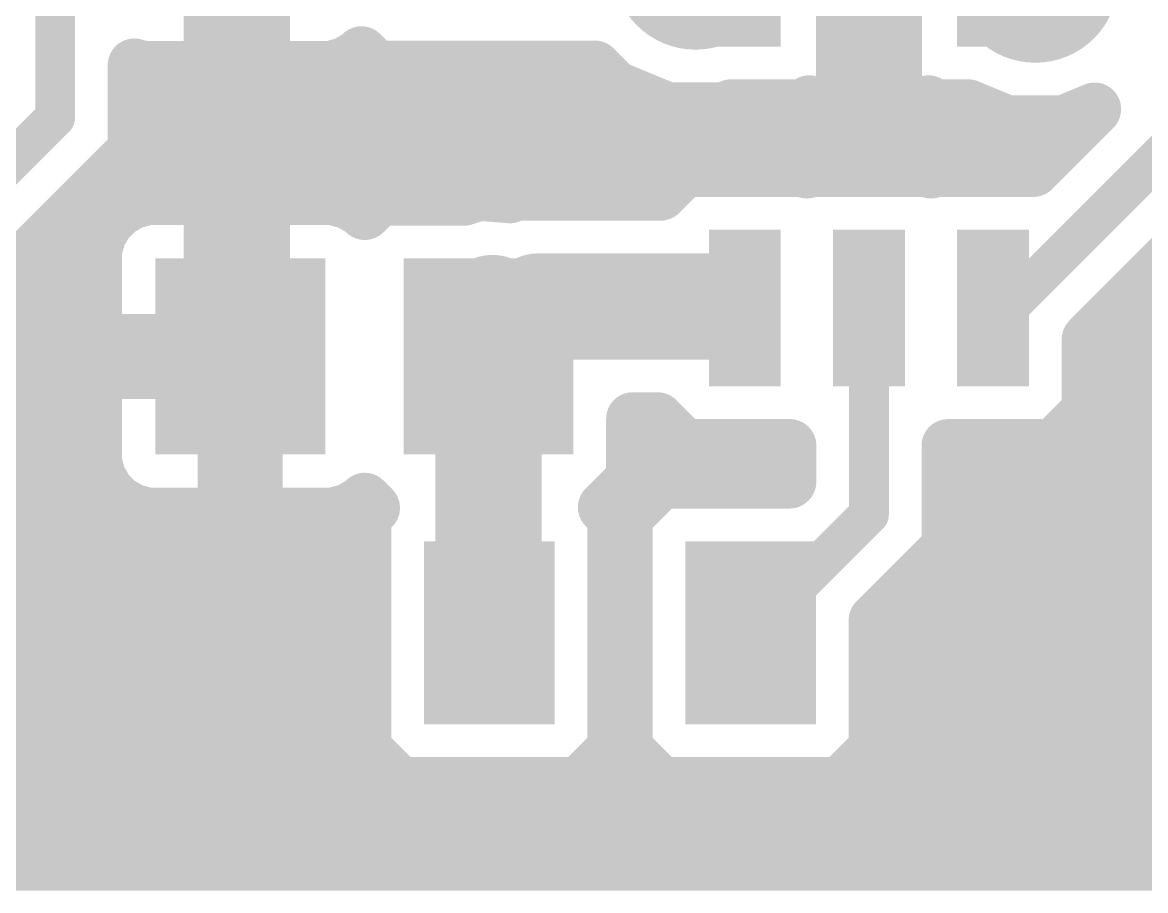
# Model space of a CAD drawing. Extents: x -40.6 to 40.6, y -25.6 to 25.6.
# Drawn here: x -9.25 to -0.66, y -25.57 to -18.93 of the extents above; entities that cross this region are included whole.
import ezdxf

# ---------------------------------------------------------------- set-up
doc = ezdxf.new("R2010")
doc.units = 0
doc.layers.add('16', color=175, linetype='CONTINUOUS')

# ---------------------------------------------------------------- blocks, each defined once
blk = doc.blocks.new('RECT')
blk.add_solid([(-0.5, -0.5), (0.5, -0.5), (-0.5, 0.5), (0.5, 0.5)])

msp = doc.modelspace()

# ---------------------------------------------------------------- linework, layer by layer
at = {"layer": '16'}
for points, const_width in [([(-1.5, -15.8446), (-1.5, -18.6)], 1.27), ([(-9, -19.6544), (-9, -16.1)], 0.3048), ([(-4.1, -17.7), (-4.1, -18.5)], 1.27), ([(-7.609, -18.0656), (-7.609, -19.8)], 0.8128), ([(-7.7308, -19.2728), (-7.7308, -18.1874)], 0.4064), ([(-7.4872, -18.1874), (-7.4872, -19.2728)], 0.4064), ([(-2.7728, -18.5118), (-2.7728, -19.8)], 0.8128), ([(-2.7728, -19.569), (-2.7728, -18.5118)], 0.4064), ([(-2.7728, -18.5118), (-2.7728, -19.569)], 0.4064), ([(-7.7308, -19.1008), (-7.4872, -19.1008)], 0.4064), ([(-2.7728, -19.1008), (-2.7728, -19.1008)], 0.4064), ([(-6.7825, -19.2416), (-6.6783, -19.1815)], 0.4064), ([(-6.6783, -19.1815), (-6.6562, -19.1593)], 0.4064), ([(-6.6562, -19.1593), (-6.5467, -19.2688)], 0.4064), ([(-8.3944, -19.9052), (-8.3944, -19.2526)], 0.4064), ([(-8.3944, -19.2526), (-8.3192, -19.2728)], 0.4064), ([(-8.3192, -19.2728), (-7.7308, -19.2728)], 0.4064), ([(-7.4872, -19.2728), (-6.8988, -19.2728)], 0.4064), ([(-6.8988, -19.2728), (-6.7825, -19.2416)], 0.4064), ([(-6.5467, -19.2688), (-4.8713, -19.2688)], 0.4064), ([(-4.8713, -19.2688), (-4.8707, -19.2682)], 0.4064), ([(-4.8707, -19.2682), (-4.7164, -19.4225)], 0.4064), ([(-4.7164, -19.4225), (-4.3165, -19.5882)], 0.4064), ([(-8.3944, -19.5072), (-4.512, -19.5072)], 0.4064), ([(-3.2601, -19.565), (-3.2298, -19.5347)], 0.4064), ([(-3.2298, -19.5347), (-3.2243, -19.5378)], 0.4064), ([(-3.2243, -19.5378), (-3.108, -19.569)], 0.4064), ([(-2.7728, -19.5072), (-2.7728, -19.5072)], 0.4064), ([(-2.4376, -19.569), (-2.3213, -19.5378)], 0.4064), ([(-2.3213, -19.5378), (-2.3158, -19.5347)], 0.4064), ([(-2.3158, -19.5347), (-2.2855, -19.565)], 0.4064), ([(-7.609, -19.8), (-7.609, -21.0564)], 0.8128), ([(-5.5, -19.8), (-7.609, -19.8)], 0.8128), ([(-2.7728, -19.8), (-5.5, -19.8)], 0.8128), ([(-4.3165, -19.5882), (-3.8835, -19.5882)], 0.4064), ([(-3.8835, -19.5882), (-3.8275, -19.565)], 0.4064), ([(-3.8275, -19.565), (-3.2601, -19.565)], 0.4064), ([(-3.108, -19.569), (-2.7728, -19.569)], 0.4064), ([(-2.7728, -19.569), (-2.4376, -19.569)], 0.4064), ([(-2.2855, -19.565), (-2.0139, -19.565)], 0.4064), ([(-2.0139, -19.565), (-1.7165, -19.6882)], 0.4064), ([(-1.0464, -19.59), (-1.515, -20.0586)], 0.4064), ([(-1.2835, -19.6882), (-1.0464, -19.59)], 0.4064), ([(-10.5288, -21.1832), (-9, -19.6544)], 0.3048), ([(-1.7165, -19.6882), (-1.2835, -19.6882)], 0.4064), ([(-1.7118, -21.1118), (-0.3, -19.7)], 0.3048), ([(-8.7492, -20.26), (-8.3944, -19.9052)], 0.4064), ([(-8.4028, -19.9136), (-1.37, -19.9136)], 0.4064), ([(-4.1855, -20.0586), (-4.3673, -20.2404)], 0.4064), ([(-3.2601, -20.0586), (-4.1855, -20.0586)], 0.4064), ([(-3.2478, -20.0709), (-3.2601, -20.0586)], 0.4064), ([(-3.2355, -20.0586), (-3.2478, -20.0709)], 0.4064), ([(-2.3101, -20.0586), (-3.2355, -20.0586)], 0.4064), ([(-2.2978, -20.0709), (-2.3101, -20.0586)], 0.4064), ([(-2.2855, -20.0586), (-2.2978, -20.0709)], 0.4064), ([(-1.515, -20.0586), (-2.2855, -20.0586)], 0.4064), ([(-9.8006, -21.3114), (-8.7492, -20.26)], 0.4064), ([(-8.4101, -20.3058), (-8.5143, -20.3659)], 0.4064), ([(-8.2938, -20.2746), (-8.4101, -20.3058)], 0.4064), ([(-7.7054, -20.2746), (-8.2938, -20.2746)], 0.4064), ([(-7.7054, -21.36), (-7.7054, -20.2746)], 0.4064), ([(-6.8734, -20.2746), (-7.4618, -20.2746)], 0.4064), ([(-7.4618, -20.2746), (-7.4618, -21.36)], 0.4064), ([(-6.7571, -20.3058), (-6.8734, -20.2746)], 0.4064), ([(-6.6529, -20.3659), (-6.7571, -20.3058)], 0.4064), ([(-6.5213, -20.2786), (-6.6308, -20.3881)], 0.4064), ([(-5.8706, -20.2786), (-6.5213, -20.2786)], 0.4064), ([(-5.7546, -20.2412), (-5.8706, -20.2786)], 0.4064), ([(-5.5205, -20.2602), (-5.7546, -20.2412)], 0.4064), ([(-5.4728, -20.2404), (-5.5205, -20.2602)], 0.4064), ([(-4.3673, -20.2404), (-5.4728, -20.2404)], 0.4064), ([(-8.8092, -20.32), (-8.4347, -20.32)], 0.4064), ([(-8.5143, -20.3659), (-8.5995, -20.4511)], 0.4064), ([(-7.7054, -20.32), (-7.4618, -20.32)], 0.4064), ([(-6.7325, -20.32), (-6.5627, -20.32)], 0.4064), ([(-6.6308, -20.3881), (-6.6529, -20.3659)], 0.4064), ([(-8.5995, -20.4511), (-8.6596, -20.5553)], 0.4064), ([(-1.0946, -21.351), (-0.15, -20.4064)], 0.4064), ([(-8.6596, -20.5553), (-8.6908, -20.6716)], 0.4064), ([(-9.2156, -20.7264), (-8.6908, -20.7264)], 0.4064), ([(-8.6908, -20.6716), (-8.6908, -21.36)], 0.4064), ([(-7.7054, -20.7264), (-7.4618, -20.7264)], 0.4064), ([(-0.47, -20.7264), (0.17, -20.7264)], 0.4064), ([(-5.6836, -21.4818), (-5.3018, -21.1)], 0.8128), ([(-5.6536, -21.1118), (-5.6836, -21.4818)], 0.8128), ([(-5.3018, -21.1), (-3.9, -21.1)], 0.8128), ([(-9.622, -21.1328), (-8.6908, -21.1328)], 0.4064), ([(-7.7054, -21.1328), (-7.4618, -21.1328)], 0.4064), ([(-7.609, -21.0564), (-7.5836, -21.4818)], 0.254), ([(-2.7728, -21.1118), (-2.7728, -22.6914)], 0.3048), ([(-1.8228, -21.1118), (-1.7118, -21.1118)], 0.3048), ([(-0.8764, -21.1328), (0.5764, -21.1328)], 0.4064), ([(-3.7346, -21.1), (-3.9, -21.1)], 0.254), ([(-3.7228, -21.1118), (-3.7346, -21.1)], 0.254), ([(-5.6836, -21.4818), (-5.6836, -23.5906)], 0.8128), ([(-8.6908, -21.36), (-7.7054, -21.36)], 0.4064), ([(-7.4618, -21.36), (-7.7054, -21.36)], 0.4064), ([(-7.7054, -21.36), (-7.7054, -21.6036)], 0.4064), ([(-1.0946, -21.8995), (-1.0946, -21.351)], 0.4064), ([(-9.8006, -21.5392), (-7.7054, -21.5392)], 0.4064), ([(-1.0946, -21.5392), (1.2477, -21.5392)], 0.4064), ([(-7.7054, -21.6036), (-8.6908, -21.6036)], 0.4064), ([(-8.6908, -21.6036), (-8.6908, -22.292)], 0.4064), ([(-7.7054, -22.689), (-7.7054, -21.6036)], 0.4064), ([(-7.7054, -21.6036), (-7.4618, -21.6036)], 0.4064), ([(-7.4618, -21.6036), (-7.4618, -22.689)], 0.4064), ([(-1.3601, -22.165), (-1.0946, -21.8995)], 0.4064), ([(-9.8006, -21.9456), (-8.6908, -21.9456)], 0.4064), ([(-7.7054, -21.9456), (-7.4618, -21.9456)], 0.4064), ([(-4.5804, -22.4195), (-4.5804, -21.9596)], 0.4064), ([(-4.5804, -21.9596), (-4.3909, -21.9596)], 0.4064), ([(-4.3909, -21.9596), (-4.1855, -22.165)], 0.4064), ([(-1.1407, -21.9456), (2.6728, -21.9456)], 0.4064), ([(-4.1855, -22.165), (-3.3784, -22.165)], 0.4064), ([(-3.3784, -22.165), (-3.3784, -22.4406)], 0.4064), ([(-2.1672, -22.9422), (-2.1672, -22.165)], 0.4064), ([(-2.1672, -22.165), (-1.3601, -22.165)], 0.4064), ([(-10.8732, -22.352), (-8.6747, -22.352)], 0.4064), ([(-8.6908, -22.292), (-8.6596, -22.4083)], 0.4064), ([(-7.7054, -22.352), (-7.4618, -22.352)], 0.4064), ([(-4.5804, -22.352), (-3.3784, -22.352)], 0.4064), ([(-2.1672, -22.352), (2.2664, -22.352)], 0.4064), ([(-8.6596, -22.4083), (-8.5995, -22.5125)], 0.4064), ([(-4.7971, -22.6362), (-4.5804, -22.4195)], 0.4064), ([(-4.3655, -22.4432), (-4.631, -22.7087)], 0.4064), ([(-3.381, -22.4432), (-4.3655, -22.4432)], 0.4064), ([(-3.3784, -22.4406), (-3.381, -22.4432)], 0.4064), ([(-8.5995, -22.5125), (-8.5143, -22.5977)], 0.4064), ([(-8.5143, -22.5977), (-8.4101, -22.6578)], 0.4064), ([(-6.7571, -22.6578), (-6.6529, -22.5977)], 0.4064), ([(-6.6529, -22.5977), (-6.6308, -22.5755)], 0.4064), ([(-6.6308, -22.5755), (-6.5643, -22.642)], 0.4064), ([(-8.4101, -22.6578), (-8.2938, -22.689)], 0.4064), ([(-8.2938, -22.689), (-7.7054, -22.689)], 0.4064), ([(-7.4618, -22.689), (-6.8734, -22.689)], 0.4064), ([(-6.8734, -22.689), (-6.7571, -22.6578)], 0.4064), ([(-6.5643, -22.642), (-6.631, -22.7087)], 0.4064), ([(-6.631, -22.7087), (-6.631, -24.4841)], 0.4064), ([(-4.7246, -22.7087), (-4.7971, -22.6362)], 0.4064), ([(-4.7246, -24.4841), (-4.7246, -22.7087)], 0.4064), ([(-4.631, -22.7087), (-4.631, -24.4841)], 0.4064), ([(-10.8732, -22.7584), (-6.631, -22.7584)], 0.4064), ([(-4.7246, -22.7584), (-4.631, -22.7584)], 0.4064), ([(-2.7728, -22.6914), (-3.6778, -23.5964)], 0.3048), ([(-2.1672, -22.7584), (1.4075, -22.7584)], 0.4064), ([(-2.7246, -23.4996), (-2.1672, -22.9422)], 0.4064), ([(-10.8974, -23.1648), (-6.631, -23.1648)], 0.4064), ([(-4.7246, -23.1648), (-4.631, -23.1648)], 0.4064), ([(-2.3898, -23.1648), (1.194, -23.1648)], 0.4064), ([(-5.6836, -23.5906), (-5.6778, -23.5964)], 0.8128), ([(-11.3038, -23.5712), (-6.631, -23.5712)], 0.4064), ([(-4.7246, -23.5712), (-4.631, -23.5712)], 0.4064), ([(-2.7246, -24.4841), (-2.7246, -23.4996)], 0.4064), ([(-2.7246, -23.5712), (1.194, -23.5712)], 0.4064), ([(-11.329, -23.9776), (-6.631, -23.9776)], 0.4064), ([(-4.7246, -23.9776), (-4.631, -23.9776)], 0.4064), ([(-2.7246, -23.9776), (1.194, -23.9776)], 0.4064), ([(-11.329, -24.384), (-6.631, -24.384)], 0.4064), ([(-4.7246, -24.384), (-4.631, -24.384)], 0.4064), ([(-2.7246, -24.384), (1.194, -24.384)], 0.4064), ([(-6.631, -24.4841), (-6.3655, -24.7496)], 0.4064), ([(-4.9901, -24.7496), (-4.7246, -24.4841)], 0.4064), ([(-4.631, -24.4841), (-4.3655, -24.7496)], 0.4064), ([(-2.9901, -24.7496), (-2.7246, -24.4841)], 0.4064), ([(-6.3655, -24.7496), (-4.9901, -24.7496)], 0.4064), ([(-4.3655, -24.7496), (-2.9901, -24.7496)], 0.4064), ([(-11.5385, -24.7904), (1.194, -24.7904)], 0.4064), ([(-38.8985, -25.1968), (11.8785, -25.1968)], 0.4064), ([(38.5318, -25.3659), (-38.3311, -25.3659)], 0.4064)]:
    msp.add_lwpolyline(points, dxfattribs=dict(at, const_width=const_width))
for points, const_width in [([(-4.4175, -18.5, 1), (-3.7825, -18.5)], 0.635), ([(-1.8175, -18.6, 1), (-1.1825, -18.6)], 0.635), ([(-7.7308, -18.9992, 1), (-7.7308, -19.2024)], 0.2032), ([(-7.4872, -19.2024, 1), (-7.4872, -18.9992)], 0.2032), ([(-2.7728, -18.9992, 1), (-2.7728, -19.2024)], 0.2032), ([(-2.7728, -19.2024, 1), (-2.7728, -18.9992)], 0.2032), ([(-6.5843, -19.0875, 1), (-6.728, -19.2312)], 0.2032), ([(-6.6275, -19.2694, 1), (-6.7291, -19.0935)], 0.2032), ([(-6.5843, -19.2312, 1), (-6.728, -19.0875)], 0.2032), ([(-8.2928, -19.2526, 1), (-8.496, -19.2526)], 0.2032), ([(-8.3681, -19.1545, 1), (-8.4207, -19.3508)], 0.2032), ([(-8.3192, -19.1712, 1), (-8.3192, -19.3744)], 0.2032), ([(-8.3455, -19.3709, 1), (-8.2929, -19.1747)], 0.2032), ([(-7.7308, -19.3744, 1), (-7.7308, -19.1712)], 0.2032), ([(-7.4872, -19.1712, 1), (-7.4872, -19.3744)], 0.2032), ([(-6.9251, -19.1747, 1), (-6.8725, -19.3709)], 0.2032), ([(-6.8988, -19.3744, 1), (-6.8988, -19.1712)], 0.2032), ([(-6.8333, -19.1537, 1), (-6.7317, -19.3296)], 0.2032), ([(-6.7562, -19.3398, 1), (-6.8088, -19.1435)], 0.2032), ([(-6.7501, -19.1096, 1), (-6.6064, -19.2533)], 0.2032), ([(-6.5467, -19.1672, 1), (-6.5467, -19.3704)], 0.2032), ([(-4.7989, -19.1964, 1), (-4.9426, -19.3401)], 0.2032), ([(-4.7989, -19.3401, 1), (-4.9426, -19.1964)], 0.2032), ([(-4.8713, -19.3704, 1), (-4.8713, -19.1672)], 0.2032), ([(-6.6186, -19.3406, 1), (-6.4749, -19.197)], 0.2032), ([(-4.9431, -19.197, 1), (-4.7994, -19.3406)], 0.2032), ([(-7.8324, -19.2728, 1), (-7.6292, -19.2728)], 0.2032), ([(-7.5888, -19.2728, 1), (-7.3856, -19.2728)], 0.2032), ([(-4.6775, -19.3287, 1), (-4.7553, -19.5164)], 0.2032), ([(-4.7883, -19.4944, 1), (-4.6446, -19.3507)], 0.2032), ([(-8.3944, -19.4056, 1), (-8.3944, -19.6088)], 0.2032), ([(-4.512, -19.6088, 1), (-4.512, -19.4056)], 0.2032), ([(-3.1789, -19.4467, 1), (-3.2806, -19.6226)], 0.2032), ([(-3.198, -19.4397, 1), (-3.2506, -19.636)], 0.2032), ([(-3.1579, -19.6065, 1), (-3.3016, -19.4628)], 0.2032), ([(-2.7728, -19.4056, 1), (-2.7728, -19.6088)], 0.2032), ([(-2.7728, -19.6088, 1), (-2.7728, -19.4056)], 0.2032), ([(-2.244, -19.4628, 1), (-2.3877, -19.6065)], 0.2032), ([(-2.265, -19.6226, 1), (-2.3667, -19.4467)], 0.2032), ([(-2.295, -19.636, 1), (-2.3476, -19.4397)], 0.2032), ([(-7.4058, -19.8, 1), (-7.8122, -19.8)], 0.4064), ([(-7.609, -19.5968, 1), (-7.609, -20.0032)], 0.4064), ([(-5.5, -19.5968, 1), (-5.5, -20.0032)], 0.4064), ([(-5.5, -20.0032, 1), (-5.5, -19.5968)], 0.4064), ([(-4.3165, -19.4866, 1), (-4.3165, -19.6898)], 0.2032), ([(-4.3553, -19.6821, 1), (-4.2776, -19.4943)], 0.2032), ([(-3.9224, -19.4943, 1), (-3.8447, -19.6821)], 0.2032), ([(-3.8275, -19.4634, 1), (-3.8275, -19.6666)], 0.2032), ([(-3.8835, -19.6898, 1), (-3.8835, -19.4866)], 0.2032), ([(-3.7887, -19.6589, 1), (-3.8664, -19.4711)], 0.2032), ([(-3.3319, -19.4932, 1), (-3.1882, -19.6368)], 0.2032), ([(-3.2751, -19.6258, 1), (-3.1734, -19.4499)], 0.2032), ([(-3.2601, -19.6666, 1), (-3.2601, -19.4634)], 0.2032), ([(-3.108, -19.4674, 1), (-3.108, -19.6706)], 0.2032), ([(-3.1343, -19.6671, 1), (-3.0817, -19.4709)], 0.2032), ([(-2.7728, -19.4674, 1), (-2.7728, -19.6706)], 0.2032), ([(-2.7728, -20.0032, 1), (-2.7728, -19.5968)], 0.4064), ([(-2.7728, -19.6706, 1), (-2.7728, -19.4674)], 0.2032), ([(-2.4639, -19.4709, 1), (-2.4113, -19.6671)], 0.2032), ([(-2.4376, -19.6706, 1), (-2.4376, -19.4674)], 0.2032), ([(-2.3722, -19.4499, 1), (-2.2705, -19.6258)], 0.2032), ([(-2.2855, -19.4634, 1), (-2.2855, -19.6666)], 0.2032), ([(-2.3574, -19.6368, 1), (-2.2137, -19.4932)], 0.2032), ([(-1.975, -19.4711, 1), (-2.0528, -19.6589)], 0.2032), ([(-2.0139, -19.6666, 1), (-2.0139, -19.4634)], 0.2032), ([(-0.9746, -19.6618, 1), (-1.1183, -19.5181)], 0.2032), ([(-1.0075, -19.6838, 1), (-1.0853, -19.4961)], 0.2032), ([(-8.9461, -19.7083, 1), (-9.0539, -19.6005)], 0.1524), ([(-2.8744, -19.569, 1), (-2.6712, -19.569)], 0.2032), ([(-2.8744, -19.569, 1), (-2.6712, -19.569)], 0.2032), ([(-1.7165, -19.5866, 1), (-1.7165, -19.7898)], 0.2032), ([(-1.7553, -19.7821, 1), (-1.6776, -19.5943)], 0.2032), ([(-1.3224, -19.5943, 1), (-1.2447, -19.7821)], 0.2032), ([(-1.2835, -19.7898, 1), (-1.2835, -19.5866)], 0.2032), ([(-9.0762, -19.6544, 1), (-8.9238, -19.6544)], 0.1524), ([(-7.8122, -19.8, 1), (-7.4058, -19.8)], 0.4064), ([(-2.976, -19.8, 1), (-2.5696, -19.8)], 0.4064), ([(-8.4028, -19.812, 1), (-8.4028, -20.0152)], 0.2032), ([(-8.3226, -19.9771, 1), (-8.4662, -19.8334)], 0.2032), ([(-1.37, -20.0152, 1), (-1.37, -19.812)], 0.2032), ([(-8.496, -19.9052, 1), (-8.2928, -19.9052)], 0.2032), ([(-4.1855, -19.957, 1), (-4.1855, -20.1602)], 0.2032), ([(-4.1137, -20.1304, 1), (-4.2574, -19.9868)], 0.2032), ([(-3.1882, -19.9868, 1), (-3.3319, -20.1304)], 0.2032), ([(-3.3196, -19.999, 1), (-3.176, -20.1427)], 0.2032), ([(-3.2355, -19.957, 1), (-3.2355, -20.1602)], 0.2032), ([(-3.3197, -20.1427, 1), (-3.1759, -19.999)], 0.2032), ([(-3.1637, -20.1304, 1), (-3.3074, -19.9868)], 0.2032), ([(-3.2601, -20.1602, 1), (-3.2601, -19.957)], 0.2032), ([(-2.2382, -19.9868, 1), (-2.3819, -20.1304)], 0.2032), ([(-2.3696, -19.999, 1), (-2.2259, -20.1427)], 0.2032), ([(-2.2855, -19.957, 1), (-2.2855, -20.1602)], 0.2032), ([(-2.3696, -20.1427, 1), (-2.226, -19.999)], 0.2032), ([(-2.2137, -20.1304, 1), (-2.3574, -19.9868)], 0.2032), ([(-2.3101, -20.1602, 1), (-2.3101, -19.957)], 0.2032), ([(-1.5869, -19.9868, 1), (-1.4432, -20.1304)], 0.2032), ([(-1.515, -20.1602, 1), (-1.515, -19.957)], 0.2032), ([(-8.821, -20.1882, 1), (-8.6773, -20.3318)], 0.2032), ([(-8.6773, -20.3318, 1), (-8.821, -20.1882)], 0.2032), ([(-8.4364, -20.2076, 1), (-8.3838, -20.4039)], 0.2032), ([(-8.3593, -20.3937, 1), (-8.4609, -20.2178)], 0.2032), ([(-8.2938, -20.173, 1), (-8.2938, -20.3762)], 0.2032), ([(-8.2675, -20.3727, 1), (-8.3201, -20.1765)], 0.2032), ([(-7.6038, -20.2746, 1), (-7.807, -20.2746)], 0.2032), ([(-7.7054, -20.3762, 1), (-7.7054, -20.173)], 0.2032), ([(-7.4618, -20.173, 1), (-7.4618, -20.3762)], 0.2032), ([(-7.3602, -20.2746, 1), (-7.5634, -20.2746)], 0.2032), ([(-6.8471, -20.1765, 1), (-6.8997, -20.3727)], 0.2032), ([(-6.8734, -20.3762, 1), (-6.8734, -20.173)], 0.2032), ([(-6.7063, -20.2178, 1), (-6.8079, -20.3937)], 0.2032), ([(-6.7834, -20.4039, 1), (-6.7308, -20.2076)], 0.2032), ([(-6.5213, -20.177, 1), (-6.5213, -20.3802)], 0.2032), ([(-6.4495, -20.3504, 1), (-6.5932, -20.2068)], 0.2032), ([(-5.9018, -20.1819, 1), (-5.8394, -20.3753)], 0.2032), ([(-5.8706, -20.3802, 1), (-5.8706, -20.177)], 0.2032), ([(-5.7463, -20.1399, 1), (-5.7628, -20.3425)], 0.2032), ([(-5.7234, -20.3379, 1), (-5.7857, -20.1445)], 0.2032), ([(-5.5594, -20.1663, 1), (-5.4816, -20.354)], 0.2032), ([(-5.4728, -20.1388, 1), (-5.4728, -20.342)], 0.2032), ([(-5.5287, -20.3614, 1), (-5.5123, -20.1589)], 0.2032), ([(-5.4339, -20.3343, 1), (-5.5117, -20.1465)], 0.2032), ([(-4.4392, -20.1686, 1), (-4.2955, -20.3122)], 0.2032), ([(-4.3673, -20.342, 1), (-4.3673, -20.1388)], 0.2032), ([(-8.8092, -20.2184, 1), (-8.8092, -20.4216)], 0.2032), ([(-8.5651, -20.278, 1), (-8.4635, -20.4539)], 0.2032), ([(-8.4425, -20.4378, 1), (-8.5862, -20.2941)], 0.2032), ([(-8.4347, -20.4216, 1), (-8.4347, -20.2184)], 0.2032), ([(-7.7054, -20.2184, 1), (-7.7054, -20.4216)], 0.2032), ([(-7.4618, -20.4216, 1), (-7.4618, -20.2184)], 0.2032), ([(-6.7325, -20.2184, 1), (-6.7325, -20.4216)], 0.2032), ([(-6.581, -20.2941, 1), (-6.7247, -20.4378)], 0.2032), ([(-6.7037, -20.4539, 1), (-6.6021, -20.278)], 0.2032), ([(-6.5627, -20.4216, 1), (-6.5627, -20.2184)], 0.2032), ([(-8.6713, -20.3792, 1), (-8.5276, -20.5229)], 0.2032), ([(-8.5115, -20.5019, 1), (-8.6874, -20.4003)], 0.2032), ([(-6.7026, -20.3162, 1), (-6.5589, -20.4599)], 0.2032), ([(-6.7026, -20.4599, 1), (-6.5589, -20.3162)], 0.2032), ([(-8.5615, -20.5816, 1), (-8.7578, -20.529)], 0.2032), ([(-8.7476, -20.5045, 1), (-8.5717, -20.6061)], 0.2032), ([(-9.2156, -20.6248, 1), (-9.2156, -20.828)], 0.2032), ([(-8.5892, -20.6716, 1), (-8.7924, -20.6716)], 0.2032), ([(-8.6908, -20.828, 1), (-8.6908, -20.6248)], 0.2032), ([(-7.7054, -20.6248, 1), (-7.7054, -20.828)], 0.2032), ([(-7.4618, -20.828, 1), (-7.4618, -20.6248)], 0.2032), ([(-0.47, -20.6248, 1), (-0.47, -20.828)], 0.2032), ([(-8.7889, -20.6453, 1), (-8.5927, -20.6979)], 0.2032), ([(-5.4511, -21.1282, 1), (-5.8561, -21.0954)], 0.4064), ([(-5.3018, -20.8968, 1), (-5.3018, -21.3032)], 0.4064), ([(-5.1581, -21.2437, 1), (-5.4455, -20.9563)], 0.4064), ([(-3.9, -21.3032, 1), (-3.9, -20.8968)], 0.4064), ([(-7.8122, -21.0564, 1), (-7.4058, -21.0564)], 0.4064), ([(-8.6908, -21.2344, 1), (-8.6908, -21.0312)], 0.2032), ([(-7.7054, -21.0312, 1), (-7.7054, -21.2344)], 0.2032), ([(-7.5456, -21.0526, 1), (-7.6724, -21.0602)], 0.127), ([(-7.4618, -21.2344, 1), (-7.4618, -21.0312)], 0.2032), ([(-2.6966, -21.1118, 1), (-2.849, -21.1118)], 0.1524), ([(-1.8228, -21.0356, 1), (-1.8228, -21.188)], 0.1524), ([(-1.7118, -21.188, 1), (-1.7118, -21.0356)], 0.1524), ([(-0.8764, -21.0312, 1), (-0.8764, -21.2344)], 0.2032), ([(-3.9, -21.0365, 1), (-3.9, -21.1635)], 0.127), ([(-3.6897, -21.0551, 1), (-3.7795, -21.1449)], 0.127), ([(-3.7677, -21.1567, 1), (-3.6779, -21.0669)], 0.127), ([(-3.7346, -21.1635, 1), (-3.7346, -21.0365)], 0.127), ([(-1.7657, -21.0579, 1), (-1.6579, -21.1657)], 0.1524), ([(-5.4804, -21.4818, 1), (-5.8868, -21.4818)], 0.4064), ([(-5.8273, -21.3381, 1), (-5.5399, -21.6255)], 0.4064), ([(-8.6908, -21.2584, 1), (-8.6908, -21.4616)], 0.2032), ([(-7.7054, -21.2584, 1), (-7.7054, -21.4616)], 0.2032), ([(-7.6038, -21.36, 1), (-7.807, -21.36)], 0.2032), ([(-7.7054, -21.4616, 1), (-7.7054, -21.2584)], 0.2032), ([(-7.4618, -21.4616, 1), (-7.4618, -21.2584)], 0.2032), ([(-0.993, -21.351, 1), (-1.1962, -21.351)], 0.2032), ([(-1.1664, -21.2792, 1), (-1.0228, -21.4229)], 0.2032), ([(-8.7924, -21.36, 1), (-8.5892, -21.36)], 0.2032), ([(-7.807, -21.36, 1), (-7.6038, -21.36)], 0.2032), ([(-7.5634, -21.36, 1), (-7.3602, -21.36)], 0.2032), ([(-5.8861, -21.4654, 1), (-5.4811, -21.4982)], 0.4064), ([(-7.7054, -21.6408, 1), (-7.7054, -21.4376)], 0.2032), ([(-1.0946, -21.4376, 1), (-1.0946, -21.6408)], 0.2032), ([(-8.6908, -21.502, 1), (-8.6908, -21.7052)], 0.2032), ([(-8.5892, -21.6036, 1), (-8.7924, -21.6036)], 0.2032), ([(-7.6038, -21.6036, 1), (-7.807, -21.6036)], 0.2032), ([(-7.7054, -21.502, 1), (-7.7054, -21.7052)], 0.2032), ([(-7.7054, -21.7052, 1), (-7.7054, -21.502)], 0.2032), ([(-7.647, -21.4856, 1), (-7.5202, -21.478)], 0.127), ([(-7.3602, -21.6036, 1), (-7.5634, -21.6036)], 0.2032), ([(-7.4618, -21.7052, 1), (-7.4618, -21.502)], 0.2032), ([(-7.807, -21.6036, 1), (-7.6038, -21.6036)], 0.2032), ([(-1.0228, -21.9714, 1), (-1.1664, -21.8277)], 0.2032), ([(-8.6908, -22.0472, 1), (-8.6908, -21.844)], 0.2032), ([(-7.7054, -21.844, 1), (-7.7054, -22.0472)], 0.2032), ([(-7.4618, -22.0472, 1), (-7.4618, -21.844)], 0.2032), ([(-4.4788, -21.9596, 1), (-4.682, -21.9596)], 0.2032), ([(-4.5804, -21.858, 1), (-4.5804, -22.0612)], 0.2032), ([(-4.3191, -21.8878, 1), (-4.4628, -22.0314)], 0.2032), ([(-4.3909, -22.0612, 1), (-4.3909, -21.858)], 0.2032), ([(-1.1407, -21.844, 1), (-1.1407, -22.0472)], 0.2032), ([(-1.1962, -21.8995, 1), (-0.993, -21.8995)], 0.2032), ([(-4.1855, -22.0634, 1), (-4.1855, -22.2666)], 0.2032), ([(-4.2574, -22.2368, 1), (-4.1137, -22.0932)], 0.2032), ([(-3.2768, -22.165, 1), (-3.48, -22.165)], 0.2032), ([(-3.3784, -22.2666, 1), (-3.3784, -22.0634)], 0.2032), ([(-2.0656, -22.165, 1), (-2.2688, -22.165)], 0.2032), ([(-2.1672, -22.0634, 1), (-2.1672, -22.2666)], 0.2032), ([(-1.4319, -22.0932, 1), (-1.2882, -22.2368)], 0.2032), ([(-1.3601, -22.2666, 1), (-1.3601, -22.0634)], 0.2032), ([(-8.5927, -22.2657, 1), (-8.7889, -22.3183)], 0.2032), ([(-8.6747, -22.4536, 1), (-8.6747, -22.2504)], 0.2032), ([(-7.7054, -22.2504, 1), (-7.7054, -22.4536)], 0.2032), ([(-7.4618, -22.4536, 1), (-7.4618, -22.2504)], 0.2032), ([(-4.5804, -22.2504, 1), (-4.5804, -22.4536)], 0.2032), ([(-3.3784, -22.4536, 1), (-3.3784, -22.2504)], 0.2032), ([(-2.1672, -22.2504, 1), (-2.1672, -22.4536)], 0.2032), ([(-8.7924, -22.292, 1), (-8.5892, -22.292)], 0.2032), ([(-8.5717, -22.3575, 1), (-8.7476, -22.4591)], 0.2032), ([(-4.5086, -22.4914, 1), (-4.6522, -22.3477)], 0.2032), ([(-4.3655, -22.3416, 1), (-4.3655, -22.5448)], 0.2032), ([(-4.2937, -22.515, 1), (-4.4374, -22.3714)], 0.2032), ([(-3.3066, -22.5124, 1), (-3.4502, -22.3687)], 0.2032), ([(-3.381, -22.5448, 1), (-3.381, -22.3416)], 0.2032), ([(-8.7578, -22.4346, 1), (-8.5615, -22.382)], 0.2032), ([(-8.5276, -22.4407, 1), (-8.6713, -22.5844)], 0.2032), ([(-4.682, -22.4195, 1), (-4.4788, -22.4195)], 0.2032), ([(-3.4529, -22.3714, 1), (-3.3092, -22.515)], 0.2032), ([(-3.48, -22.4406, 1), (-3.2768, -22.4406)], 0.2032), ([(-8.6874, -22.5633, 1), (-8.5115, -22.4617)], 0.2032), ([(-8.4635, -22.5097, 1), (-8.5651, -22.6856)], 0.2032), ([(-8.5862, -22.6695, 1), (-8.4425, -22.5258)], 0.2032), ([(-6.7247, -22.5258, 1), (-6.581, -22.6695)], 0.2032), ([(-6.5589, -22.5037, 1), (-6.7026, -22.6474)], 0.2032), ([(-6.6021, -22.6856, 1), (-6.7037, -22.5097)], 0.2032), ([(-6.5589, -22.6474, 1), (-6.7026, -22.5037)], 0.2032), ([(-8.3838, -22.5597, 1), (-8.4364, -22.756)], 0.2032), ([(-8.4609, -22.7458, 1), (-8.3593, -22.5699)], 0.2032), ([(-8.2938, -22.5874, 1), (-8.2938, -22.7906)], 0.2032), ([(-8.3201, -22.7871, 1), (-8.2675, -22.5909)], 0.2032), ([(-7.7054, -22.7906, 1), (-7.7054, -22.5874)], 0.2032), ([(-7.4618, -22.5874, 1), (-7.4618, -22.7906)], 0.2032), ([(-6.8997, -22.5909, 1), (-6.8471, -22.7871)], 0.2032), ([(-6.8734, -22.7906, 1), (-6.8734, -22.5874)], 0.2032), ([(-6.8079, -22.5699, 1), (-6.7063, -22.7458)], 0.2032), ([(-6.7308, -22.756, 1), (-6.7834, -22.5597)], 0.2032), ([(-6.5294, -22.7087, 1), (-6.7326, -22.7087)], 0.2032), ([(-6.4925, -22.7138, 1), (-6.6362, -22.5702)], 0.2032), ([(-6.6362, -22.7138, 1), (-6.4925, -22.5702)], 0.2032), ([(-4.7252, -22.5644, 1), (-4.8689, -22.708)], 0.2032), ([(-4.8689, -22.5644, 1), (-4.7252, -22.708)], 0.2032), ([(-4.623, -22.7087, 1), (-4.8262, -22.7087)], 0.2032), ([(-4.5294, -22.7087, 1), (-4.7326, -22.7087)], 0.2032), ([(-7.807, -22.689, 1), (-7.6038, -22.689)], 0.2032), ([(-7.5634, -22.689, 1), (-7.3602, -22.689)], 0.2032), ([(-6.7028, -22.6368, 1), (-6.5592, -22.7805)], 0.2032), ([(-6.631, -22.86, 1), (-6.631, -22.6568)], 0.2032), ([(-4.7246, -22.6568, 1), (-4.7246, -22.86)], 0.2032), ([(-4.7964, -22.7805, 1), (-4.6528, -22.6368)], 0.2032), ([(-4.7028, -22.6368, 1), (-4.5592, -22.7805)], 0.2032), ([(-4.631, -22.86, 1), (-4.631, -22.6568)], 0.2032), ([(-2.7189, -22.7453, 1), (-2.8267, -22.6375)], 0.1524), ([(-2.1672, -22.6568, 1), (-2.1672, -22.86)], 0.2032), ([(-2.849, -22.6914, 1), (-2.6966, -22.6914)], 0.1524), ([(-2.0954, -23.0141, 1), (-2.239, -22.8704)], 0.2032), ([(-2.2688, -22.9422, 1), (-2.0656, -22.9422)], 0.2032), ([(-6.631, -23.2664, 1), (-6.631, -23.0632)], 0.2032), ([(-4.7246, -23.0632, 1), (-4.7246, -23.2664)], 0.2032), ([(-4.631, -23.2664, 1), (-4.631, -23.0632)], 0.2032), ([(-2.3898, -23.0632, 1), (-2.3898, -23.2664)], 0.2032), ([(-5.5399, -23.4469, 1), (-5.8273, -23.7343)], 0.4064), ([(-5.8215, -23.7401, 1), (-5.5341, -23.4527)], 0.4064), ([(-6.631, -23.6728, 1), (-6.631, -23.4696)], 0.2032), ([(-4.7246, -23.4696, 1), (-4.7246, -23.6728)], 0.2032), ([(-4.631, -23.6728, 1), (-4.631, -23.4696)], 0.2032), ([(-2.623, -23.4996, 1), (-2.8262, -23.4996)], 0.2032), ([(-2.7964, -23.4278, 1), (-2.6528, -23.5715)], 0.2032), ([(-2.7246, -23.4696, 1), (-2.7246, -23.6728)], 0.2032), ([(-5.8868, -23.5906, 1), (-5.4804, -23.5906)], 0.4064), ([(-3.7317, -23.5425, 1), (-3.6239, -23.6503)], 0.1524), ([(-6.631, -24.0792, 1), (-6.631, -23.876)], 0.2032), ([(-4.7246, -23.876, 1), (-4.7246, -24.0792)], 0.2032), ([(-4.631, -24.0792, 1), (-4.631, -23.876)], 0.2032), ([(-2.7246, -23.876, 1), (-2.7246, -24.0792)], 0.2032), ([(-6.631, -24.4856, 1), (-6.631, -24.2824)], 0.2032), ([(-4.7246, -24.2824, 1), (-4.7246, -24.4856)], 0.2032), ([(-4.631, -24.4856, 1), (-4.631, -24.2824)], 0.2032), ([(-2.7246, -24.2824, 1), (-2.7246, -24.4856)], 0.2032), ([(-6.5592, -24.4123, 1), (-6.7028, -24.556)], 0.2032), ([(-4.6528, -24.556, 1), (-4.7964, -24.4123)], 0.2032), ([(-4.5592, -24.4123, 1), (-4.7028, -24.556)], 0.2032), ([(-2.6528, -24.556, 1), (-2.7964, -24.4123)], 0.2032), ([(-6.7326, -24.4841, 1), (-6.5294, -24.4841)], 0.2032), ([(-4.8262, -24.4841, 1), (-4.623, -24.4841)], 0.2032), ([(-4.7326, -24.4841, 1), (-4.5294, -24.4841)], 0.2032), ([(-2.8262, -24.4841, 1), (-2.623, -24.4841)], 0.2032), ([(-6.3655, -24.648, 1), (-6.3655, -24.8512)], 0.2032), ([(-6.4374, -24.8214, 1), (-6.2937, -24.6778)], 0.2032), ([(-5.0619, -24.6778, 1), (-4.9182, -24.8214)], 0.2032), ([(-4.9901, -24.8512, 1), (-4.9901, -24.648)], 0.2032), ([(-4.3655, -24.648, 1), (-4.3655, -24.8512)], 0.2032), ([(-4.4374, -24.8214, 1), (-4.2937, -24.6778)], 0.2032), ([(-3.0619, -24.6778, 1), (-2.9182, -24.8214)], 0.2032), ([(-2.9901, -24.8512, 1), (-2.9901, -24.648)], 0.2032)]:
    msp.add_lwpolyline(points, format="xyb", dxfattribs=dict(at, const_width=const_width))

# ---------------------------------------------------------------- block references
at = {"layer": '16', "xscale": 0.55, "yscale": 1.2}
for p in [(-3.7228, -18.5118), (-2.7728, -18.5118), (-1.8228, -18.5118), (-3.7228, -21.1118), (-2.7728, -21.1118), (-1.8228, -21.1118)]:
    msp.add_blockref('RECT', p, dxfattribs=at)
at = {"layer": '16', "xscale": 1.3, "yscale": 1.5, "rotation": 180}
for p in [(-7.5836, -21.4818), (-5.6836, -21.4818)]:
    msp.add_blockref('RECT', p, dxfattribs=at)
at = {"layer": '16', "yscale": 1.4}
for p in [(-5.6778, -23.5964), (-3.6778, -23.5964)]:
    msp.add_blockref('RECT', p, dxfattribs=at)

doc.saveas('drawing.dxf')
